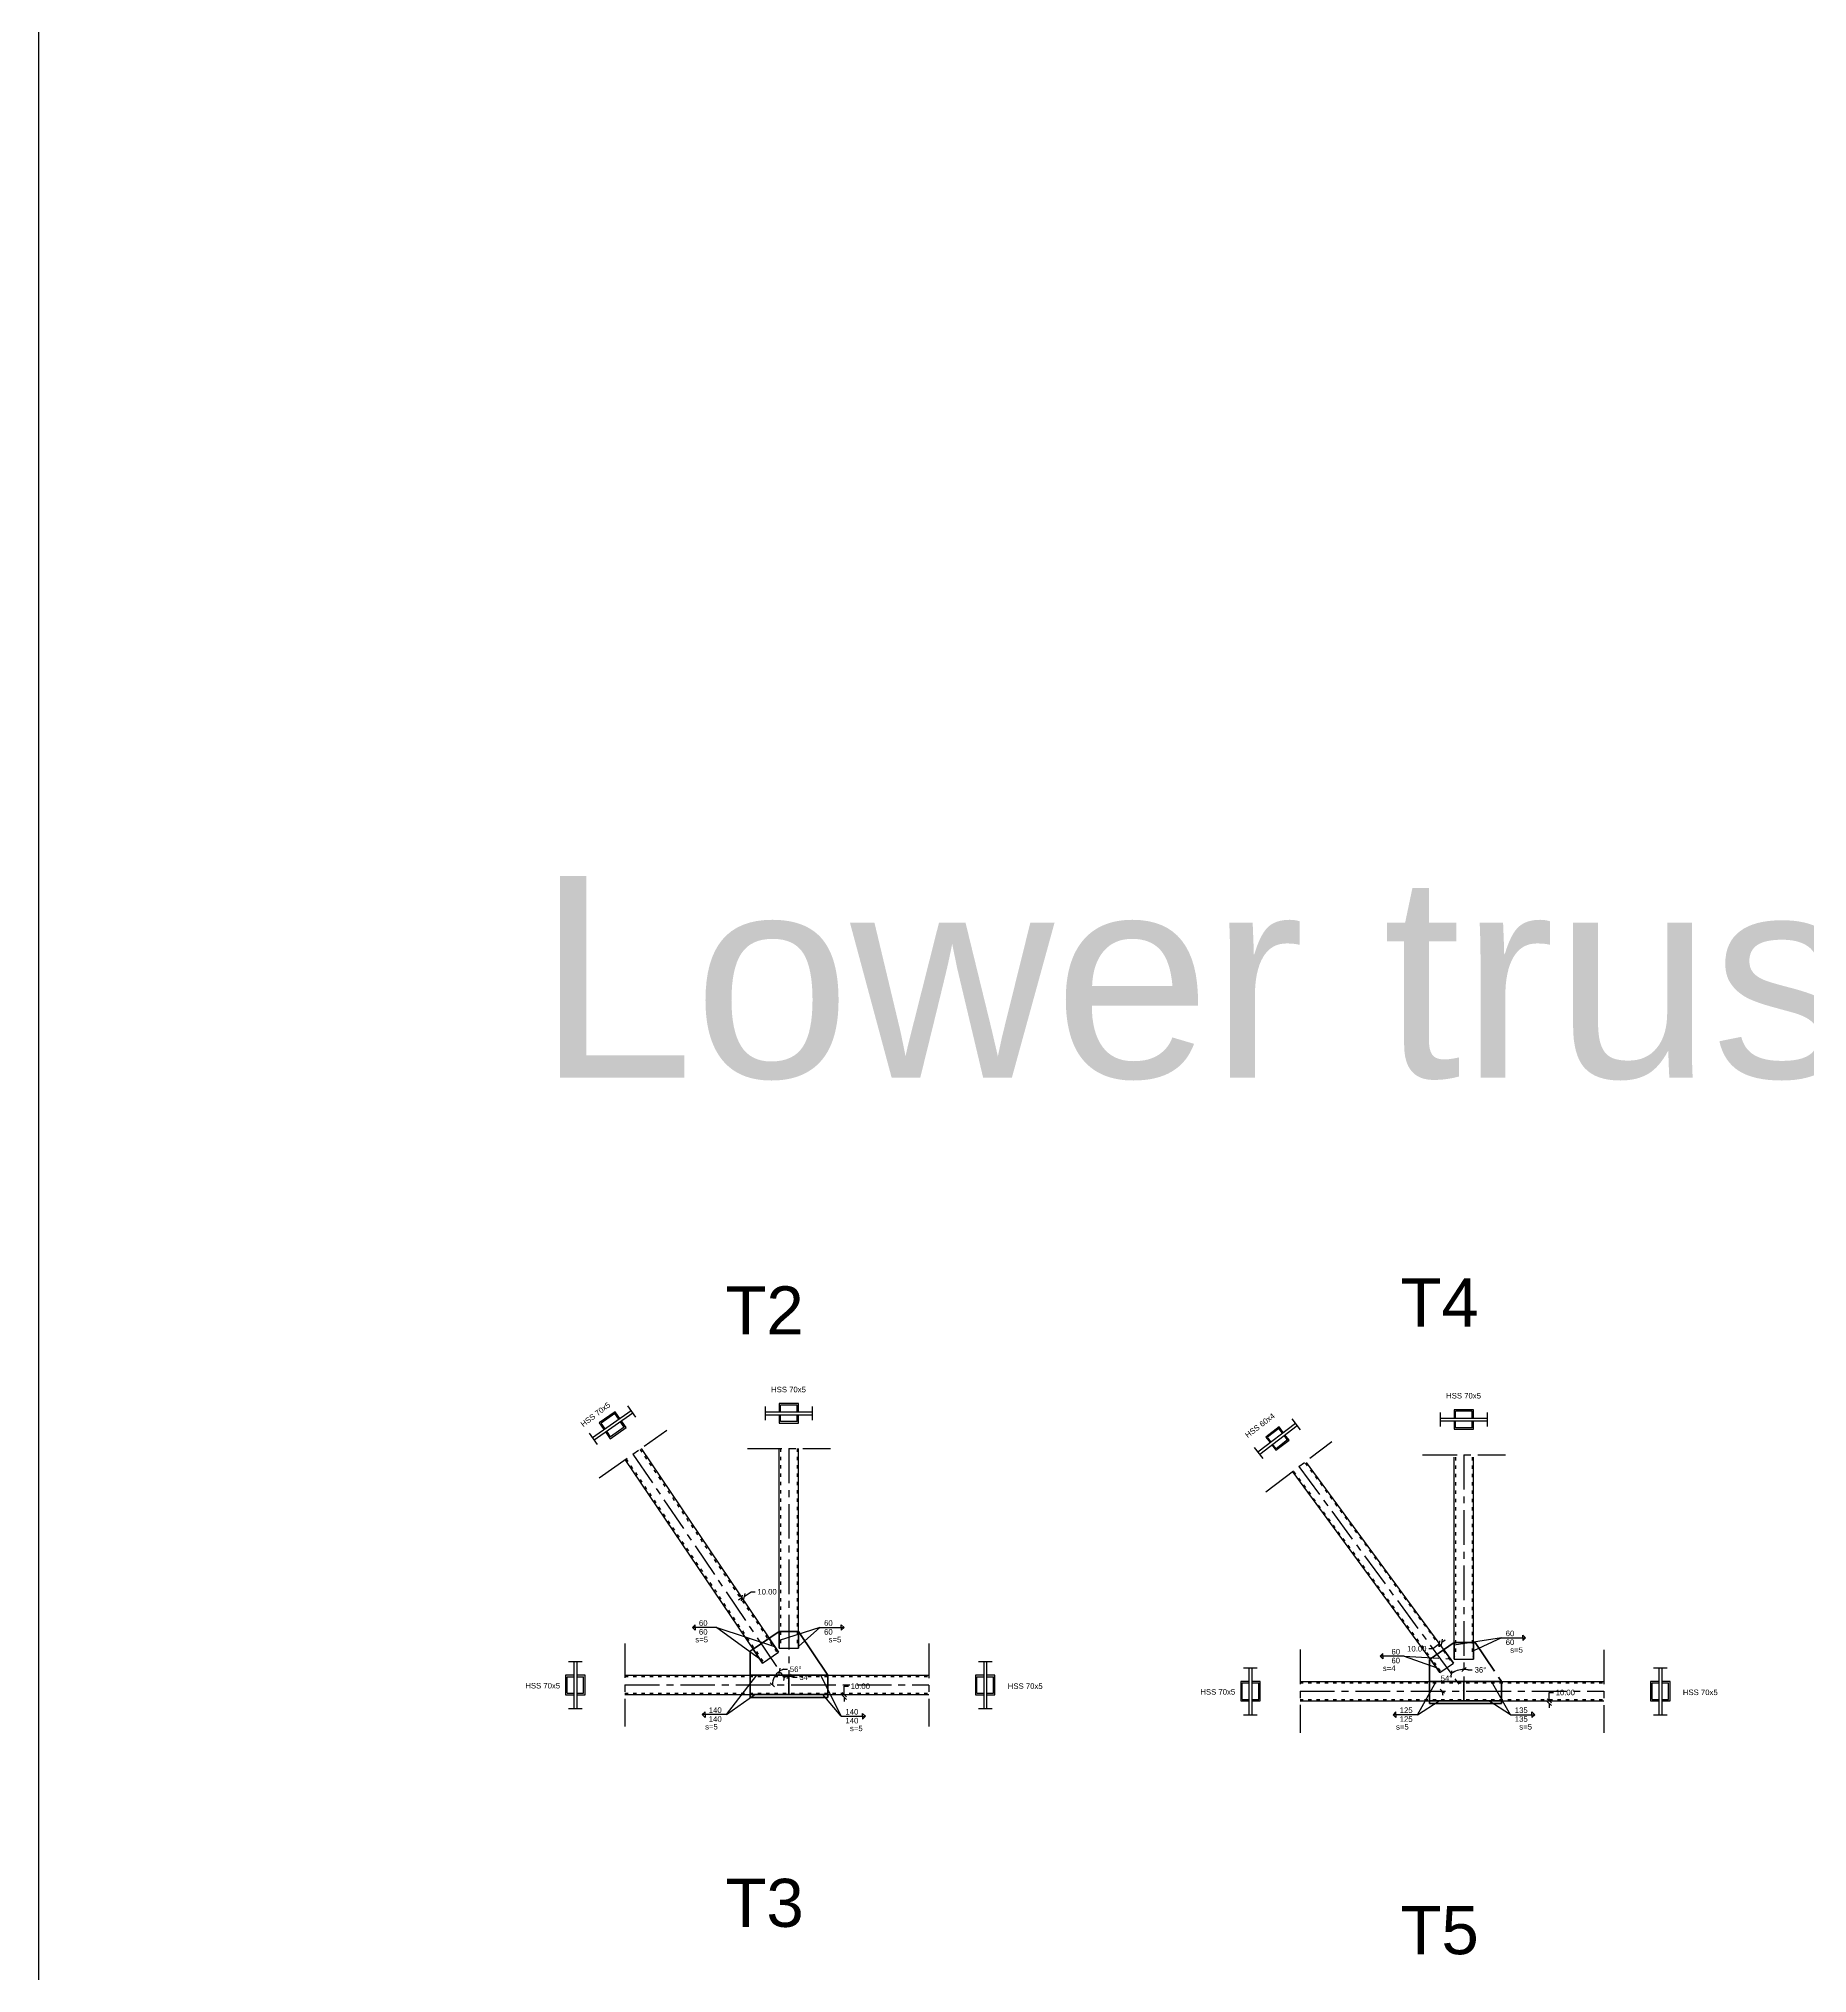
# Model space of a CAD drawing. Header units: inches. Extents: x -15 to 2803056, y 0 to 866270.
# Drawn here: x 842210 to 848596, y 73669 to 80652 of the extents above; entities that cross this region are included whole.
import ezdxf

# ---------------------------------------------------------------- set-up
doc = ezdxf.new("R2010")
doc.units = ezdxf.units.IN
doc.header["$LTSCALE"] = 100
doc.header["$MEASUREMENT"] = 0
doc.linetypes.add('ACAD_ISO03W100', pattern=[30, 12, -18])
doc.linetypes.add('CENTER', pattern=[2, 1.25, -0.25, 0.25, -0.25])
for name, color, linetype in [('connection', 50, 'Continuous'), ('sections', 3, 'Continuous'), ('sections Dimensions', 6, 'Continuous'), ('text', 3, 'Continuous')]:
    doc.layers.add(name, color=color, linetype=linetype)
doc.layers.add('gusset plate', color=1, linetype='Continuous', lineweight=35)
doc.layers.add('weld', color=2, linetype='Continuous', lineweight=35)
doc.styles.get("Standard").update_dxf_attribs({"font": 'arial.ttf'})
doc.dimstyles.new('connections', dxfattribs={"dimtxt": 20, "dimasz": 15, "dimexe": 0.0625, "dimexo": 0.0625, "dimgap": 10, "dimtad": 0, "dimtih": 1, "dimtoh": 1, "dimzin": 0, "dimdsep": 46, "dimtxsty": 'Standard', "dimblk": 'OBLIQUE', "dimcen": 0.09, "dimse1": 1, "dimse2": 1, "dimclrd": 256, "dimclre": 256, "dimclrt": 256, "dimadec": 0, "dimazin": 0, "dimtfac": 1, "dimtofl": 0, "dimtmove": 0, "dimatfit": 3, "dimfxl": 1, "dimtfillclr": 256, "dimtolj": 1, "dimtzin": 0, "dimlwe": -1, "dimarcsym": 0})

# ---------------------------------------------------------------- blocks, each defined once
blk = doc.blocks.new('_Oblique')
at = {"color": 0, "linetype": 'ByBlock', "lineweight": -2}
blk.add_line((-0.5, -0.5), (0.5, 0.5), dxfattribs=at)
blk = doc.blocks.new('*D620')
at = {"layer": 'Defpoints', "color": 0}
for p in [(845058.6, 74675.4), (845058.6, 74665.4), (845118.5, 74675.4)]:
    blk.add_point(p, dxfattribs=at)
at = {"layer": 'sections Dimensions', "lineweight": -2, "transparency": 16777216}
for p, q in [((845118.5, 74675.4), (845118.5, 74705.4)), ((845118.5, 74705.4), (845133.5, 74705.4)), ((845118.5, 74665.4), (845118.5, 74650.4))]:
    blk.add_line(p, q, dxfattribs=at)
at = {"layer": 'sections Dimensions', "lineweight": -2, "transparency": 16777216, "xscale": 15, "yscale": 15, "zscale": 15}
for p, rotation in [((845118.5, 74675.4), 270), ((845118.5, 74665.4), 90)]:
    blk.add_blockref('_Oblique', p, dxfattribs=dict(at, rotation=rotation))
at = {"layer": 'sections Dimensions', "transparency": 16777216, "insert": (845176.3, 74705.4), "char_height": 20, "attachment_point": 5}
blk.add_mtext('\\A1;10.00', dxfattribs=at)
blk = doc.blocks.new('*D623')
at = {"layer": 'Defpoints', "color": 0}
for p in [(844748.8, 75024.2), (844875.3, 74837), (844883.6, 74842.6)]:
    blk.add_point(p, dxfattribs=at)
at = {"layer": 'sections Dimensions', "lineweight": -2, "transparency": 16777216}
for p, q in [((844748.8, 75024.2), (844736.4, 75015.8)), ((844757.1, 75029.8), (844782, 75046.6)), ((844782, 75046.6), (844797, 75046.6))]:
    blk.add_line(p, q, dxfattribs=at)
at = {"layer": 'sections Dimensions', "lineweight": -2, "transparency": 16777216, "xscale": 15, "yscale": 15, "zscale": 15}
for p, rotation in [((844748.8, 75024.2), 34.04593735712073), ((844757.1, 75029.8), 214.0459373571207)]:
    blk.add_blockref('_Oblique', p, dxfattribs=dict(at, rotation=rotation))
at = {"layer": 'sections Dimensions', "transparency": 16777216, "insert": (844839.7, 75046.6), "char_height": 20, "attachment_point": 5}
blk.add_mtext('\\A1;10.00', dxfattribs=at)
blk = doc.blocks.new('*D626')
at = {"layer": 'Defpoints', "color": 0}
for p in [(844355.5, 75543.7), (844862, 74729.5), (844326.5, 74710.4), (844918.6, 74710.4), (845068.6, 74710.4)]:
    blk.add_point(p, dxfattribs=at)
at = {"layer": 'sections Dimensions', "lineweight": -2, "transparency": 16777216}
blk.add_line((844898.5, 74766.7), (844913.5, 74766.7), dxfattribs=at)
for start, end in [(124.04594, 180), (109.61654, 124.04594)]:
    blk.add_arc((844918.6, 74710.4), 59.7, start, end, dxfattribs=at)
at = {"layer": 'sections Dimensions', "lineweight": -2, "transparency": 16777216, "xscale": 15, "yscale": 15, "zscale": 15}
for p, rotation in [((844858.9, 74710.4), 270.000000000003), ((844885.1, 74759.9), 34.04593735660418)]:
    blk.add_blockref('_Oblique', p, dxfattribs=dict(at, rotation=rotation))
at = {"layer": 'sections Dimensions', "transparency": 16777216, "insert": (844943.1, 74766.7), "char_height": 20, "attachment_point": 5}
blk.add_mtext('\\A1;56°', dxfattribs=at)
blk = doc.blocks.new('*D627')
at = {"layer": 'Defpoints', "color": 0}
for p in [(844355.5, 75543.7), (844906.6, 74739.1), (844918.6, 74745.4), (844918.6, 74710.4), (844918.6, 74675.4)]:
    blk.add_point(p, dxfattribs=at)
at = {"layer": 'sections Dimensions', "lineweight": -2, "transparency": 16777216}
blk.add_line((844933.1, 74737.9), (844948.1, 74737.9), dxfattribs=at)
for start, end in [(90, 124.04594), (62.11966, 90)]:
    blk.add_arc((844918.6, 74710.4), 31.1, start, end, dxfattribs=at)
at = {"layer": 'sections Dimensions', "lineweight": -2, "transparency": 16777216, "xscale": 15, "yscale": 15, "zscale": 15}
for p, rotation in [((844901.1, 74736.2), 214.0459373566051), ((844918.6, 74741.5), 359.9999999999815)]:
    blk.add_blockref('_Oblique', p, dxfattribs=dict(at, rotation=rotation))
at = {"layer": 'sections Dimensions', "transparency": 16777216, "insert": (844977.7, 74737.9), "char_height": 20, "attachment_point": 5}
blk.add_mtext('\\A1;34°', dxfattribs=at)
blk = doc.blocks.new('*D651')
at = {"layer": 'Defpoints', "color": 0}
for p in [(847491, 74653), (847664.2, 74653), (847491, 74643)]:
    blk.add_point(p, dxfattribs=at)
at = {"layer": 'sections Dimensions', "lineweight": -2, "transparency": 16777216}
for p, q in [((847664.2, 74653), (847664.2, 74683)), ((847664.2, 74683), (847679.2, 74683)), ((847664.2, 74643), (847664.2, 74628))]:
    blk.add_line(p, q, dxfattribs=at)
at = {"layer": 'sections Dimensions', "lineweight": -2, "transparency": 16777216, "xscale": 15, "yscale": 15, "zscale": 15}
for p, rotation in [((847664.2, 74653), 270), ((847664.2, 74643), 90)]:
    blk.add_blockref('_Oblique', p, dxfattribs=dict(at, rotation=rotation))
at = {"layer": 'sections Dimensions', "transparency": 16777216, "insert": (847721.9, 74683), "char_height": 20, "attachment_point": 5}
blk.add_mtext('\\A1;10.00', dxfattribs=at)
blk = doc.blocks.new('*D654')
at = {"layer": 'Defpoints', "color": 0}
for p in [(847267.7, 74858.7), (847313, 74797.2), (847321, 74803.1)]:
    blk.add_point(p, dxfattribs=at)
at = {"layer": 'sections Dimensions', "lineweight": -2, "transparency": 16777216}
for p, q in [((847267.7, 74858.7), (847243.6, 74840.9)), ((847275.8, 74864.6), (847287.9, 74873.5)), ((847243.6, 74840.9), (847228.6, 74840.9))]:
    blk.add_line(p, q, dxfattribs=at)
at = {"layer": 'sections Dimensions', "lineweight": -2, "transparency": 16777216, "xscale": 15, "yscale": 15, "zscale": 15}
for p, rotation in [((847267.7, 74858.7), 36.32682595205306), ((847275.8, 74864.6), 216.326825952053)]:
    blk.add_blockref('_Oblique', p, dxfattribs=dict(at, rotation=rotation))
at = {"layer": 'sections Dimensions', "transparency": 16777216, "insert": (847185.8, 74840.9), "char_height": 20, "attachment_point": 5}
blk.add_mtext('\\A1;10.00', dxfattribs=at)
blk = doc.blocks.new('*D657')
at = {"layer": 'Defpoints', "color": 0}
for p in [(846760.3, 75498.2), (846764, 74688), (847281.7, 74712), (847356, 74688), (847506, 74688)]:
    blk.add_point(p, dxfattribs=at)
at = {"layer": 'sections Dimensions', "lineweight": -2, "transparency": 16777216}
for start, end in [(115.31519, 126.32683), (180, 191.01164)]:
    blk.add_arc((847356, 74688), 78.2, start, end, dxfattribs=at)
at = {"layer": 'sections Dimensions', "lineweight": -2, "transparency": 16777216, "xscale": 15, "yscale": 15, "zscale": 15}
for p, rotation in [((847309.7, 74750.9), 216.3268259521242), ((847277.9, 74688), 90.00000000000318)]:
    blk.add_blockref('_Oblique', p, dxfattribs=dict(at, rotation=rotation))
at = {"layer": 'sections Dimensions', "transparency": 16777216, "insert": (847293, 74734.1), "char_height": 20, "attachment_point": 5}
blk.add_mtext('\\A1;54°', dxfattribs=at)
blk = doc.blocks.new('*D658')
at = {"layer": 'Defpoints', "color": 0}
for p in [(846760.3, 75498.2), (847324, 74759.2), (847356, 74723), (847356, 74688), (847356, 74653)]:
    blk.add_point(p, dxfattribs=at)
at = {"layer": 'sections Dimensions', "lineweight": -2, "transparency": 16777216}
blk.add_line((847371, 74764.7), (847386, 74764.7), dxfattribs=at)
for start, end in [(90, 126.32683), (78.98836, 90)]:
    blk.add_arc((847356, 74688), 78.2, start, end, dxfattribs=at)
at = {"layer": 'sections Dimensions', "lineweight": -2, "transparency": 16777216, "xscale": 15, "yscale": 15, "zscale": 15}
for p, rotation in [((847309.7, 74750.9), 216.3268259521158), ((847356, 74766.1), 359.9999999999703)]:
    blk.add_blockref('_Oblique', p, dxfattribs=dict(at, rotation=rotation))
at = {"layer": 'sections Dimensions', "transparency": 16777216, "insert": (847415.6, 74764.7), "char_height": 20, "attachment_point": 5}
blk.add_mtext('\\A1;36°', dxfattribs=at)

msp = doc.modelspace()

# ---------------------------------------------------------------- linework, layer by layer
at = {"layer": 'connection'}
msp.add_lwpolyline([(842209.618, 87263.057), (884218.467, 87263.057), (884218.467, 66078.159), (842209.618, 66078.159)], close=True, dxfattribs=at)
at = {"layer": 'gusset plate', "linetype": 'ACAD_ISO03W100'}
for p, q in [((844883.575, 74902.591), (844789.455, 74838.996)), ((847321.049, 74863.082), (847231.049, 74802.272)), ((844789.455, 74838.996), (844778.575, 74831.645)), ((844778.575, 74831.645), (844778.575, 74745.413)), ((847231.049, 74802.272), (847231.049, 74722.959))]:
    msp.add_line(p, q, dxfattribs=at)
at = {"layer": 'gusset plate'}
for p, q in [((844883.575, 74902.591), (844953.575, 74902.591)), ((844953.575, 74902.591), (845058.575, 74745.413))]:
    msp.add_line(p, q, dxfattribs=at)
at = {"layer": 'gusset plate', "linetype": 'CENTER'}
for p, q in [((847321.049, 74863.082), (847396.529, 74863.082)), ((847396.529, 74863.082), (847491.049, 74722.959))]:
    msp.add_line(p, q, dxfattribs=at)
at = {"layer": 'gusset plate', "linetype": 'ByBlock'}
for p, q in [((844778.575, 74665.413), (844778.575, 74745.413)), ((845058.575, 74745.413), (845058.575, 74665.413)), ((847231.049, 74642.959), (847231.049, 74722.959)), ((847491.049, 74722.959), (847491.049, 74642.959)), ((845058.575, 74665.413), (844778.575, 74665.413)), ((847491.049, 74642.959), (847231.049, 74642.959))]:
    msp.add_line(p, q, dxfattribs=at)
at = {"layer": 'sections'}
for p, q in [((844209.82, 75603.012), (844348.818, 75700.888)), ((844290.664, 75696.63), (844233.43, 75656.328)), ((844307.936, 75672.101), (844290.664, 75696.63)), ((844833.575, 75695.689), (845003.575, 75695.689)), ((844953.575, 75725.689), (844883.575, 75725.689)), ((844883.575, 75725.689), (844883.575, 75695.689)), ((844888.575, 75695.689), (844888.575, 75720.689)), ((844948.575, 75720.689), (844888.575, 75720.689)), ((844948.575, 75695.689), (844948.575, 75720.689)), ((844953.575, 75695.689), (844953.575, 75725.689)), ((847391.049, 75703.235), (847321.049, 75703.235)), ((847321.049, 75703.235), (847321.049, 75673.235)), ((847326.049, 75673.235), (847326.049, 75698.235)), ((847386.049, 75698.235), (847326.049, 75698.235)), ((847386.049, 75673.235), (847386.049, 75698.235)), ((847391.049, 75673.235), (847391.049, 75703.235)), ((844215.578, 75594.835), (844354.575, 75692.711)), ((844233.43, 75656.328), (844250.702, 75631.799)), ((844289.454, 75689.663), (844240.396, 75655.118)), ((844254.79, 75634.678), (844240.396, 75655.118)), ((844274.941, 75606.06), (844260.547, 75626.501)), ((844273.731, 75599.094), (844330.966, 75639.395)), ((844323.999, 75640.605), (844274.941, 75606.06)), ((844303.848, 75669.222), (844289.454, 75689.663)), ((844323.999, 75640.605), (844309.605, 75661.046)), ((844330.966, 75639.395), (844313.693, 75663.924)), ((844833.575, 75685.689), (845003.575, 75685.689)), ((844883.575, 75685.689), (844883.575, 75655.689)), ((844883.575, 75655.689), (844953.575, 75655.689)), ((844888.575, 75660.689), (844888.575, 75685.689)), ((844948.575, 75660.689), (844888.575, 75660.689)), ((844948.575, 75660.689), (844948.575, 75685.689)), ((844953.575, 75655.689), (844953.575, 75685.689)), ((846612.332, 75551.643), (846747.324, 75654.974)), ((846618.41, 75543.703), (846753.402, 75647.033)), ((846688.454, 75641.395), (846640.81, 75604.926)), ((846687.709, 75635.787), (846646.418, 75604.181)), ((846700.474, 75619.112), (846687.709, 75635.787)), ((846703.65, 75621.543), (846688.454, 75641.395)), ((847271.049, 75673.235), (847441.049, 75673.235)), ((847271.049, 75663.235), (847441.049, 75663.235)), ((847321.049, 75663.235), (847321.049, 75633.235)), ((847321.049, 75633.235), (847391.049, 75633.235)), ((847326.049, 75638.235), (847326.049, 75663.235)), ((847386.049, 75638.235), (847326.049, 75638.235)), ((847386.049, 75638.235), (847386.049, 75663.235)), ((847391.049, 75633.235), (847391.049, 75663.235)), ((844256.459, 75623.623), (844273.731, 75599.094)), ((844384.544, 75563.295), (844881.047, 74828.471)), ((844883.575, 74842.591), (844883.575, 75563.295)), ((844953.575, 74842.591), (844953.575, 75563.295)), ((846640.81, 75604.926), (846656.006, 75585.074)), ((846659.182, 75587.505), (846646.418, 75604.181)), ((846662.084, 75577.133), (846677.279, 75557.281)), ((846678.024, 75562.889), (846665.26, 75579.564)), ((846677.279, 75557.281), (846724.924, 75593.751)), ((846719.316, 75594.496), (846678.024, 75562.889)), ((846719.316, 75594.496), (846706.552, 75611.171)), ((846724.924, 75593.751), (846709.728, 75613.603)), ((844326.543, 75524.105), (844823.046, 74789.281)), ((846786.471, 75513.228), (847318.826, 74789.225)), ((847321.049, 74811.206), (847321.049, 75531.911)), ((847391.049, 74811.206), (847391.049, 75531.911)), ((846737.732, 75478.229), (847269.071, 74755.607)), ((844142.354, 74795.063), (844142.354, 74625.063)), ((844152.354, 74795.063), (844152.354, 74625.063)), ((845622.551, 74795.063), (845622.551, 74625.063)), ((845632.551, 74795.063), (845632.551, 74625.063)), ((844112.354, 74745.063), (844112.354, 74675.063)), ((844142.354, 74745.063), (844112.354, 74745.063)), ((844117.354, 74740.063), (844142.354, 74740.063)), ((844117.354, 74680.063), (844117.354, 74740.063)), ((844182.354, 74745.063), (844152.354, 74745.063)), ((844152.354, 74740.063), (844177.354, 74740.063)), ((844177.354, 74680.063), (844177.354, 74740.063)), ((844182.354, 74675.063), (844182.354, 74745.063)), ((844326.543, 74745.413), (844918.575, 74745.413)), ((844918.575, 74745.413), (845423.365, 74745.413)), ((845592.551, 74745.063), (845592.551, 74675.063)), ((845622.551, 74745.063), (845592.551, 74745.063)), ((845597.551, 74740.063), (845622.551, 74740.063)), ((845597.551, 74680.063), (845597.551, 74740.063)), ((845662.551, 74745.063), (845632.551, 74745.063)), ((845632.551, 74740.063), (845657.551, 74740.063)), ((845657.551, 74680.063), (845657.551, 74740.063)), ((845662.551, 74675.063), (845662.551, 74745.063)), ((846549.828, 74722.61), (846549.828, 74652.61)), ((846579.828, 74722.61), (846549.828, 74722.61)), ((846554.828, 74717.61), (846579.828, 74717.61)), ((846554.828, 74657.61), (846554.828, 74717.61)), ((846579.828, 74772.61), (846579.828, 74602.61)), ((846589.828, 74772.61), (846589.828, 74602.61)), ((846619.828, 74722.61), (846589.828, 74722.61)), ((846589.828, 74717.61), (846614.828, 74717.61)), ((846614.828, 74657.61), (846614.828, 74717.61)), ((846619.828, 74652.61), (846619.828, 74722.61)), ((846764.017, 74722.959), (847356.049, 74722.959)), ((847356.049, 74722.959), (847860.839, 74722.959)), ((848030.025, 74722.61), (848030.025, 74652.61)), ((848060.025, 74722.61), (848030.025, 74722.61)), ((848035.025, 74717.61), (848060.025, 74717.61)), ((848035.025, 74657.61), (848035.025, 74717.61)), ((848060.025, 74772.61), (848060.025, 74602.61)), ((848070.025, 74772.61), (848070.025, 74602.61)), ((848100.025, 74722.61), (848070.025, 74722.61)), ((848070.025, 74717.61), (848095.025, 74717.61)), ((848095.025, 74657.61), (848095.025, 74717.61)), ((848100.025, 74652.61), (848100.025, 74722.61)), ((844112.354, 74675.063), (844142.354, 74675.063)), ((844117.354, 74680.063), (844142.354, 74680.063)), ((844152.354, 74680.063), (844177.354, 74680.063)), ((844152.354, 74675.063), (844182.354, 74675.063)), ((844326.543, 74675.413), (844918.575, 74675.413)), ((844918.575, 74675.413), (845423.365, 74675.413)), ((845592.551, 74675.063), (845622.551, 74675.063)), ((845597.551, 74680.063), (845622.551, 74680.063)), ((845632.551, 74680.063), (845657.551, 74680.063)), ((845632.551, 74675.063), (845662.551, 74675.063)), ((846549.828, 74652.61), (846579.828, 74652.61)), ((846554.828, 74657.61), (846579.828, 74657.61)), ((846589.828, 74657.61), (846614.828, 74657.61)), ((846589.828, 74652.61), (846619.828, 74652.61)), ((846764.017, 74652.959), (847356.049, 74652.959)), ((847356.049, 74652.959), (847860.839, 74652.959)), ((848030.025, 74652.61), (848060.025, 74652.61)), ((848035.025, 74657.61), (848060.025, 74657.61)), ((848070.025, 74657.61), (848095.025, 74657.61)), ((848070.025, 74652.61), (848100.025, 74652.61))]:
    msp.add_line(p, q, dxfattribs=at)
at = {"layer": 'sections', "linetype": 'CENTER'}
for p, q in [((844366.074, 75676.382), (844337.319, 75717.218)), ((844833.575, 75665.717), (844833.575, 75715.661)), ((845003.575, 75665.717), (845003.575, 75715.661)), ((844232.898, 75457.339), (844478.188, 75630.062)), ((846765.542, 75631.174), (846735.184, 75670.833)), ((847271.049, 75643.263), (847271.049, 75693.207)), ((847441.049, 75643.263), (847441.049, 75693.207)), ((844227.076, 75578.506), (844198.321, 75619.342)), ((844768.575, 75563.295), (845068.575, 75563.295)), ((844918.575, 75563.295), (844918.575, 74710.413)), ((846630.549, 75527.843), (846600.192, 75567.503)), ((846641.189, 75407.005), (846879.411, 75589.352)), ((844355.543, 75543.7), (844918.575, 74710.413)), ((846760.3, 75498.179), (847356.049, 74687.959)), ((847206.049, 75540.842), (847506.049, 75540.842)), ((847356.049, 75540.842), (847356.049, 74687.959)), ((844326.543, 74860.413), (844326.543, 74560.413)), ((845423.365, 74860.063), (845423.365, 74560.063)), ((847321.049, 74871.206), (847321.049, 74881.206)), ((844122.381, 74795.063), (844172.326, 74795.063)), ((845602.579, 74795.063), (845652.523, 74795.063)), ((846764.017, 74837.959), (846764.017, 74537.959)), ((847255.846, 74782.675), (847250.248, 74790.961)), ((847860.839, 74837.61), (847860.839, 74537.61)), ((846559.856, 74772.61), (846609.8, 74772.61)), ((848040.053, 74772.61), (848089.997, 74772.61)), ((844326.543, 74710.413), (845068.575, 74710.413)), ((844963.575, 74710.413), (845423.365, 74710.413)), ((846764.017, 74687.959), (847506.049, 74687.959)), ((847401.049, 74687.959), (847860.839, 74687.959)), ((844122.381, 74625.063), (844172.326, 74625.063)), ((845602.579, 74625.063), (845652.523, 74625.063)), ((846559.856, 74602.61), (846609.8, 74602.61)), ((848040.053, 74602.61), (848089.997, 74602.61))]:
    msp.add_line(p, q, dxfattribs=at)
at = {"layer": 'sections', "linetype": 'ACAD_ISO03W100', "ltscale": 0.01}
for p, q in [((844380.401, 75560.496), (844876.904, 74825.671)), ((844888.575, 75563.295), (844888.575, 74842.591)), ((844948.575, 75563.295), (844948.575, 74842.591)), ((844330.686, 75526.905), (844827.189, 74792.08)), ((846783.248, 75510.859), (847315.509, 74786.984)), ((847326.049, 75531.911), (847326.049, 74811.206)), ((847386.049, 75531.911), (847386.049, 74811.206)), ((846741.041, 75480.496), (847235.115, 74808.555)), ((844326.543, 74740.413), (845423.365, 74740.413)), ((846764.017, 74717.959), (847860.839, 74717.959)), ((847262.737, 74770.99), (847272.396, 74757.853)), ((844326.543, 74680.413), (845423.365, 74680.413)), ((846764.017, 74657.959), (847860.839, 74657.959))]:
    msp.add_line(p, q, dxfattribs=at)
at = {"layer": 'sections', "linetype": 'ByBlock'}
for p, q in [((844823.046, 74789.281), (844881.047, 74828.471)), ((844883.575, 74842.591), (844953.575, 74842.591)), ((847321.049, 74803.082), (847391.049, 74803.082)), ((844918.575, 74745.413), (844918.575, 74675.413)), ((844918.575, 74675.413), (844918.575, 74745.413)), ((847356.049, 74722.959), (847356.049, 74652.959)), ((847356.049, 74652.959), (847356.049, 74722.959))]:
    msp.add_line(p, q, dxfattribs=at)
at = {"layer": 'sections', "linetype": 'ACAD_ISO03W100'}
msp.add_line((847269.071, 74755.607), (847318.826, 74789.225), dxfattribs=at)
at = {"layer": 'sections Dimensions'}
for p, q in [((844570.286, 74917.627), (844580.286, 74927.627)), ((844580.286, 74917.627), (844580.286, 74927.627)), ((845117.526, 74917.627), (845107.526, 74927.627)), ((845107.526, 74917.627), (845107.526, 74927.627)), ((844657.713, 74917.627), (844570.286, 74917.627)), ((844570.286, 74917.627), (844580.286, 74907.627)), ((844580.286, 74917.627), (844580.286, 74907.627)), ((845030.099, 74917.627), (844883.575, 74871.215)), ((845030.099, 74917.627), (844953.575, 74849.426)), ((845030.099, 74917.627), (845117.526, 74917.627)), ((845117.526, 74917.627), (845107.526, 74907.627)), ((845107.526, 74917.627), (845107.526, 74907.627)), ((847491.19, 74880.25), (847578.617, 74880.25)), ((847578.617, 74880.25), (847568.617, 74890.25)), ((847568.617, 74880.25), (847568.617, 74890.25)), ((847578.617, 74880.25), (847568.617, 74870.25)), ((847568.617, 74880.25), (847568.617, 74870.25)), ((847053.069, 74814.224), (847063.069, 74824.224)), ((847140.496, 74814.224), (847053.069, 74814.224)), ((847053.069, 74814.224), (847063.069, 74804.224)), ((847063.069, 74814.224), (847063.069, 74824.224)), ((847063.069, 74814.224), (847063.069, 74804.224)), ((844693.224, 74603.224), (844803.181, 74745.413)), ((845107.268, 74597.238), (845033.97, 74745.413)), ((847187.974, 74602.971), (847256.092, 74722.959)), ((847524.124, 74602.971), (847456.006, 74722.959)), ((844693.224, 74603.224), (844795.832, 74675.413)), ((845107.268, 74597.238), (845041.318, 74675.413)), ((847187.974, 74602.971), (847266.77, 74652.959)), ((847524.124, 74602.971), (847445.329, 74652.959)), ((844605.797, 74603.224), (844615.797, 74613.224)), ((844693.224, 74603.224), (844605.797, 74603.224)), ((844605.797, 74603.224), (844615.797, 74593.224)), ((844615.797, 74603.224), (844615.797, 74613.224)), ((844615.797, 74603.224), (844615.797, 74593.224)), ((845107.268, 74597.238), (845194.695, 74597.238)), ((845194.695, 74597.238), (845184.695, 74607.238)), ((845184.695, 74597.238), (845184.695, 74607.238)), ((845194.695, 74597.238), (845184.695, 74587.238)), ((845184.695, 74597.238), (845184.695, 74587.238)), ((847100.547, 74602.971), (847110.547, 74612.971)), ((847187.974, 74602.971), (847100.547, 74602.971)), ((847100.547, 74602.971), (847110.547, 74592.971)), ((847110.547, 74602.971), (847110.547, 74612.971)), ((847110.547, 74602.971), (847110.547, 74592.971)), ((847524.124, 74602.971), (847611.552, 74602.971)), ((847611.552, 74602.971), (847601.552, 74612.971)), ((847601.552, 74602.971), (847601.552, 74612.971)), ((847611.552, 74602.971), (847601.552, 74592.971)), ((847601.552, 74602.971), (847601.552, 74592.971))]:
    msp.add_line(p, q, dxfattribs=at)
at = {"layer": 'sections Dimensions', "linetype": 'ACAD_ISO03W100'}
for p, q in [((844657.713, 74917.627), (844866.81, 74849.542)), ((844657.713, 74917.627), (844811.886, 74805.797)), ((847491.19, 74880.25), (847321.049, 74853.61)), ((847491.19, 74880.25), (847391.049, 74833.082))]:
    msp.add_line(p, q, dxfattribs=at)
at = {"layer": 'sections Dimensions', "linetype": 'CENTER'}
for q in [(847302.622, 74804.51), (847256.012, 74773.368)]:
    msp.add_line((847140.496, 74814.224), q, dxfattribs=at)
at = {"layer": 'weld', "linetype": 'ByBlock'}
for p, q in [((844881.047, 74828.471), (844847.456, 74878.186)), ((844883.575, 74842.591), (844883.575, 74902.591)), ((844953.575, 74842.591), (844953.575, 74902.591)), ((847321.049, 74803.082), (847321.049, 74863.082)), ((847391.049, 74803.082), (847391.049, 74863.082)), ((844823.046, 74789.281), (844789.455, 74838.996)), ((847269.071, 74755.607), (847233.528, 74803.946)), ((847318.826, 74789.225), (847283.283, 74837.564)), ((844918.575, 74745.413), (844778.575, 74745.413)), ((844918.575, 74745.413), (845058.575, 74745.413)), ((847356.049, 74722.959), (847231.049, 74722.959)), ((847356.049, 74722.959), (847491.049, 74722.959)), ((844918.575, 74675.413), (844778.575, 74675.413)), ((844918.575, 74675.413), (845058.575, 74675.413)), ((847356.049, 74652.959), (847231.049, 74652.959)), ((847356.049, 74652.959), (847491.049, 74652.959))]:
    msp.add_line(p, q, dxfattribs=at)

# ---------------------------------------------------------------- texts
at = {"layer": 'sections', "linetype": 'CENTER'}
msp.add_text('Lower truss Connections', height=728.39235, dxfattribs=at).set_placement((844008.775, 76902.313))
at = {"layer": 'sections Dimensions', "linetype": 'ACAD_ISO03W100'}
for s, p in [('HSS 70x5', (844854.208, 75766.665)), ('HSS 70x5', (847291.682, 75744.212)), ('60', (844593.696, 74923.7)), ('60', (845045.575, 74923.7)), ('s=5', (844580.424, 74863.982)), ('60', (844593.696, 74891.814)), ('60', (845045.575, 74891.814)), ('s=5', (845061.821, 74863.982)), ('HSS 70x5', (843966.75, 74697.583)), ('HSS 70x5', (845708.926, 74696.056)), ('HSS 70x5', (846404.224, 74675.129)), ('HSS 70x5', (848146.4, 74673.602)), ('140', (844629.426, 74609.297)), ('140', (844629.426, 74577.411)), ('140', (845122.745, 74603.31)), ('140', (845122.745, 74571.425)), ('125', (847123.957, 74609.043)), ('125', (847123.957, 74577.158)), ('s=5', (844615.936, 74549.579)), ('s=5', (845138.991, 74543.593)), ('s=5', (847110.685, 74549.325))]:
    msp.add_text(s, height=20, dxfattribs=at).set_placement(p)
for s, rotation, p in [('HSS 70x5', 37.4324084, (844176.241, 75640.25)), ('HSS 60x4', 37.4324084, (846575.259, 75600.941)), ('60', 0, (847506.666, 74886.322)), ('60', 0, (847506.666, 74854.437)), ('60', 360, (847094.228, 74820.296)), ('60', 360, (847094.228, 74788.411)), ('s=5', 0, (847522.913, 74826.604)), ('s=4', 360, (847063.207, 74760.578)), ('135', 0, (847539.601, 74609.043)), ('135', 0, (847539.601, 74577.158)), ('s=5', 0, (847555.847, 74549.325))]:
    msp.add_text(s, height=20, rotation=rotation, dxfattribs=at).set_placement(p)
at = {"layer": 'text'}
for s, p in [('T2', (844689.104, 75975.357)), ('T4', (847126.578, 76003.901)), ('T3', (844689.104, 73836.996)), ('T5', (847126.578, 73738.315))]:
    msp.add_text(s, height=173.6094, dxfattribs=at).set_placement(p)

# ---------------------------------------------------------------- dimensions: what is measured, and where the dimension line sits
at = {"layer": 'sections Dimensions'}
for base, line1, line2, picture, middle in [((844861.992, 74729.512), ((844355.543, 75543.7), (844918.575, 74710.413)), ((844326.543, 74710.413), (845068.575, 74710.413)), '*D626', (844943.144, 74766.666)), ((844906.562, 74739.134), ((844918.575, 74675.413), (844918.575, 74745.413)), ((844355.543, 75543.7), (844918.575, 74710.413)), '*D627', (844977.745, 74737.932)), ((847323.984, 74759.248), ((847356.049, 74652.959), (847356.049, 74722.959)), ((846760.3, 75498.179), (847356.049, 74687.959)), '*D658', (847415.591, 74764.688))]:
    dim = msp.add_angular_dim_2l(base=base, line1=line1, line2=line2, dimstyle='connections', dxfattribs=at)
    dim.commit()
    dim.dimension.update_dxf_attribs({"geometry": picture, "text_midpoint": middle})
dim = msp.add_angular_dim_2l(base=(847281.661, 74711.973), line1=((846760.3, 75498.179), (847356.049, 74687.959)), line2=((846764.017, 74687.959), (847506.049, 74687.959)), dimstyle='connections', dxfattribs=at)
dim.commit()
dim.dimension.update_dxf_attribs({"geometry": '*D657', "text_midpoint": (847292.953, 74734.102), "dimtype": 162})
dim = msp.add_linear_dim(base=(844748.809, 75024.183), p1=(844883.575, 74842.591), p2=(844875.289, 74836.992), angle=214.0459374, dimstyle='connections', dxfattribs=at)
dim.commit()
dim.dimension.update_dxf_attribs({"geometry": '*D623', "text_midpoint": (844839.722, 75046.577), "dimtype": 161})
dim = msp.add_aligned_dim(p1=(847321.049, 74803.082), p2=(847312.993, 74797.159), distance=-76.403, dimstyle='connections', dxfattribs=at)
dim.commit()
dim.dimension.update_dxf_attribs({"geometry": '*D654', "text_midpoint": (847185.793, 74840.941)})
for base, p1, p2, picture, middle in [((845118.528, 74675.413), (845058.575, 74665.413), (845058.575, 74675.413), '*D620', (845176.297, 74705.413)), ((847664.159, 74652.959), (847491.049, 74642.959), (847491.049, 74652.959), '*D651', (847721.929, 74682.959))]:
    dim = msp.add_linear_dim(base=base, p1=p1, p2=p2, angle=90, dimstyle='connections', dxfattribs=at)
    dim.commit()
    dim.dimension.update_dxf_attribs({"geometry": picture, "text_midpoint": middle})

doc.saveas('drawing.dxf')
